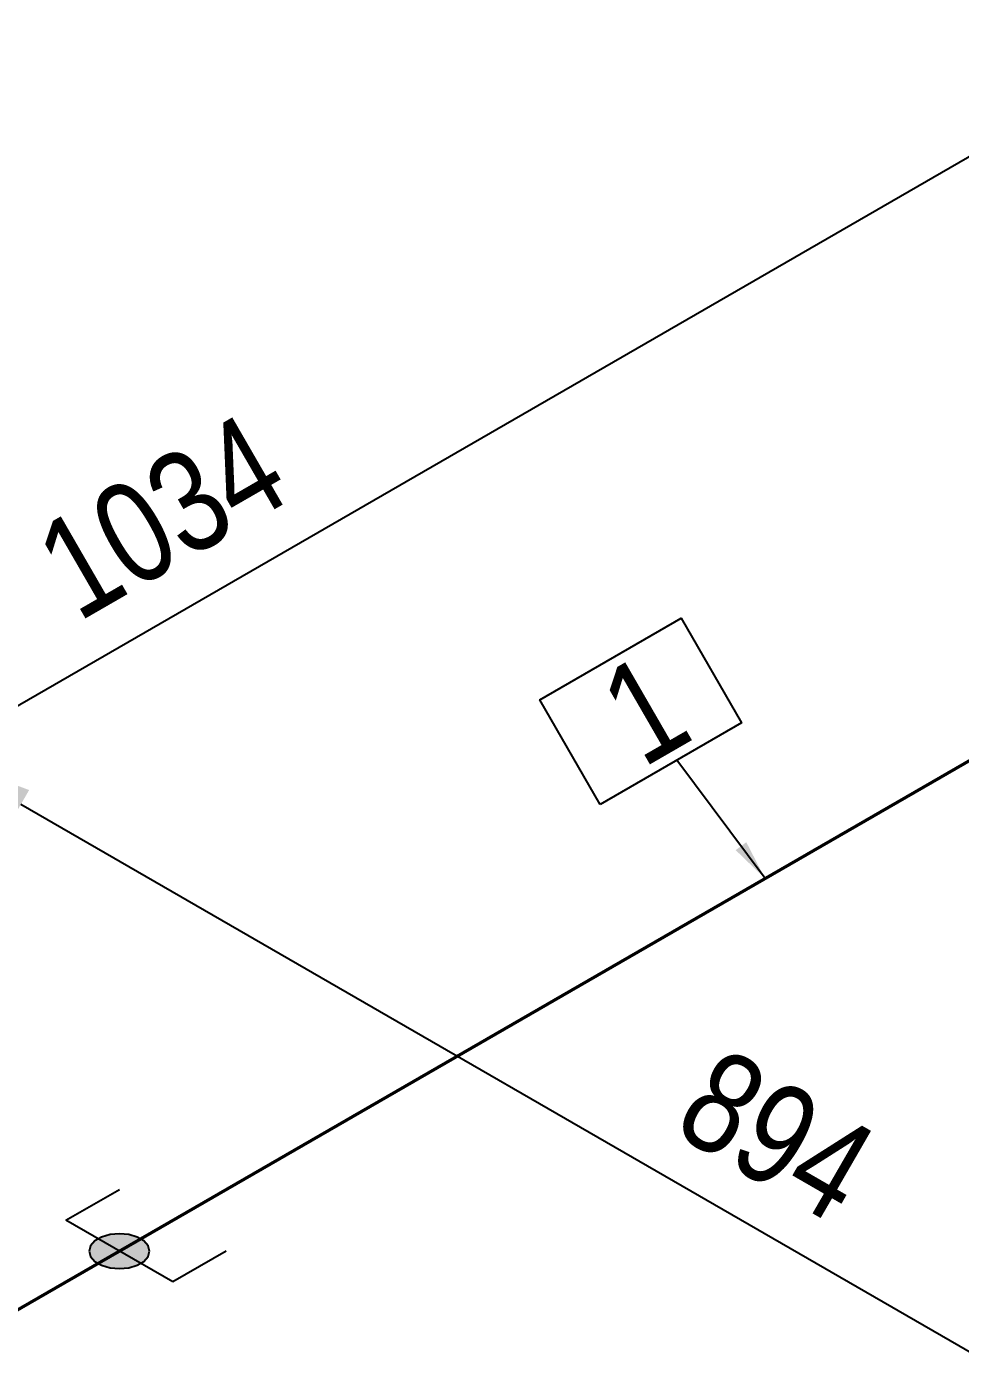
# Model space of a CAD drawing. Header units: millimetres. Extents: x 0 to 594, y 0 to 420.
# Drawn here: x 153.76 to 176.93, y 291.94 to 325 of the extents above; entities that cross this region are included whole.
import ezdxf
from ezdxf import colors
from ezdxf.entities.mleader import LeaderData, LeaderLine
from ezdxf.enums import TextEntityAlignment as Align
from ezdxf.math import Vec2, Vec3

# ---------------------------------------------------------------- set-up
doc = ezdxf.new("R2010")
doc.units = ezdxf.units.MM
doc.header["$LTSCALE"] = 0.25
for name, color, linetype in [('용접', 1, 'Continuous'), ('주석', 7, 'Continuous'), ('치수', 1, 'Continuous')]:
    doc.layers.add(name, color=color, linetype=linetype)
doc.layers.add('파이프 작은 보어', color=30, linetype='Continuous', lineweight=50)
doc.styles.add('AdskIsoAnnotation', font='arial.ttf', dxfattribs={"width": 0.8, "height": 1})
doc.styles.add('AdskIsoMetric', font='arial.ttf', dxfattribs={"width": 0.8, "height": 2.5})
doc.styles.add('AdskIsoMetric-30', font='arial.ttf', dxfattribs={"width": 0.8, "height": 2.5})
doc.styles.get("Standard").update_dxf_attribs({"font": 'arial.ttf'})
doc.dimstyles.new('AdskIsoMetric', dxfattribs={"dimtxt": 2.5, "dimasz": 2.5, "dimexe": 1, "dimexo": 2, "dimgap": 0.8, "dimtad": 1, "dimdec": 0, "dimrnd": 1, "dimzin": 0, "dimdsep": 46, "dimtxsty": 'AdskIsoMetric', "dimcen": 0, "dimclrt": 7, "dimadec": 0, "dimazin": 0, "dimtfac": 1, "dimtdec": 0, "dimtmove": 1, "dimatfit": 3, "dimfxl": 0, "dimfrac": 2, "dimtolj": 1, "dimtzin": 0, "dimarcsym": 0})

# ---------------------------------------------------------------- blocks, each defined once
blk = doc.blocks.new('*D66')
at = {"layer": 'Defpoints', "color": 0}
for p in [(180.298, 323.591), (193.288, 316.091), (151.45, 291.936)]:
    blk.add_point(p, dxfattribs=at)
at = {"layer": '치수', "color": 0, "lineweight": -2}
for p, q in [((191.288, 317.245), (179.298, 324.168)), ((140.625, 300.686), (178.133, 322.341))]:
    blk.add_line(p, q, dxfattribs=at)
at = {"layer": '치수', "color": 0}
for points in [[(177.924, 322.702), (178.341, 321.98), (180.298, 323.591)], [(140.416, 301.046), (140.833, 300.325), (138.46, 299.436)]]:
    blk.add_solid(points, dxfattribs=at)
at = {"layer": '치수', "color": 7, "insert": (157.112, 312.822), "char_height": 2.5, "attachment_point": 5, "rotation": 30, "style": 'AdskIsoMetric-30'}
blk.add_mtext('\\A1;1034', dxfattribs=at)
blk = doc.blocks.new('*D73')
at = {"layer": 'Defpoints', "color": 0}
for p in [(151.45, 340.246), (164.44, 332.746), (109.612, 316.091)]:
    blk.add_point(p, dxfattribs=at)
at = {"layer": '치수', "color": 0, "lineweight": -2}
for p, q in [((153.45, 339.091), (165.44, 332.169)), ((124.768, 309.841), (162.275, 331.496))]:
    blk.add_line(p, q, dxfattribs=at)
at = {"layer": '치수', "color": 0}
for points in [[(162.067, 331.857), (162.484, 331.135), (164.44, 332.746)], [(124.559, 310.202), (124.976, 309.48), (122.602, 308.591)]]:
    blk.add_solid(points, dxfattribs=at)
at = {"layer": '치수', "color": 7, "insert": (141.255, 321.977), "char_height": 2.5, "attachment_point": 5, "rotation": 30, "style": 'AdskIsoMetric-30'}
blk.add_mtext('\\A1;1034', dxfattribs=at)
blk = doc.blocks.new('*D74')
at = {"layer": 'Defpoints', "color": 0}
for p in [(151.45, 306.936), (151.45, 291.936), (193.288, 267.78)]:
    blk.add_point(p, dxfattribs=at)
at = {"layer": '치수', "color": 0, "lineweight": -2}
for p, q in [((151.45, 294.245), (151.45, 308.09)), ((191.123, 284.03), (153.615, 305.686)), ((193.288, 270.09), (193.288, 283.935))]:
    blk.add_line(p, q, dxfattribs=at)
at = {"layer": '치수', "color": 0}
for points in [[(153.823, 306.046), (153.407, 305.325), (151.45, 306.936)], [(191.331, 284.391), (190.915, 283.67), (193.288, 282.78)]]:
    blk.add_solid(points, dxfattribs=at)
at = {"layer": '치수', "color": 7, "insert": (172.369, 297.476), "char_height": 2.5, "attachment_point": 5, "rotation": 330, "style": 'AdskIsoMetric-30'}
blk.add_mtext('\\A1;894', dxfattribs=at)
blk = doc.blocks.new('티-2-Iso2DSkew90')
at = {"color": 0, "linetype": 'ByBlock', "lineweight": -2, "extrusion": (3.05866e-10, -0.816497, -0.57735)}
for p, q in [((0, 0), (5.303, 3.062)), ((0, 0), (-4.612, 2.663)), ((4.612, -2.663), (0, 0))]:
    blk.add_line(p, q, dxfattribs=at)
blk = doc.blocks.new('SocketWeld-2-IsoRight')
blk.add_hatch(color=256).paths.add_polyline_path([(0.0055, -0.0435), (0.0057, -0.0436), (0.006, -0.0436), (0.0062, -0.0436), (0.0064, -0.0437), (0.0066, -0.0437), (0.0068, -0.0438), (0.007, -0.0438), (0.0072, -0.0439), (0.0075, -0.0439), (0.0077, -0.0439), (0.0079, -0.044), (0.0081, -0.044), (0.0083, -0.0441), (0.0085, -0.0441), (0.0088, -0.0442), (0.009, -0.0442), (0.0092, -0.0443), (0.0094, -0.0443), (0.0096, -0.0443), (0.0098, -0.0444), (0.01, -0.0444), (0.0103, -0.0445), (0.0105, -0.0445), (0.0107, -0.0446), (0.0109, -0.0446), (0.0111, -0.0446), (0.0113, -0.0447), (0.0115, -0.0447), (0.0118, -0.0448), (0.012, -0.0448), (0.0122, -0.0449), (0.0124, -0.0449), (0.0126, -0.0449), (0.0128, -0.045), (0.013, -0.045), (0.0133, -0.0451), (0.0135, -0.0451), (0.0137, -0.0452), (0.0139, -0.0452), (0.0141, -0.0453), (0.0143, -0.0453), (0.0145, -0.0453), (0.0148, -0.0454), (0.015, -0.0454), (0.0152, -0.0455), (0.0154, -0.0455), (0.0156, -0.0456), (0.0158, -0.0456), (0.0161, -0.0456), (0.0161, -0.0456), (0.0162, -0.0456), (0.0164, -0.0455), (0.0166, -0.0455), (0.0168, -0.0455), (0.017, -0.0454), (0.0171, -0.0454), (0.0173, -0.0453), (0.0175, -0.0453), (0.0177, -0.0452), (0.0179, -0.0452), (0.0181, -0.0451), (0.0182, -0.0451), (0.0184, -0.045), (0.0186, -0.045), (0.0188, -0.0449), (0.019, -0.0449), (0.0192, -0.0448), (0.0193, -0.0448), (0.0195, -0.0447), (0.0197, -0.0447), (0.0199, -0.0446), (0.0201, -0.0446), (0.0203, -0.0445), (0.0204, -0.0445), (0.0206, -0.0444), (0.0208, -0.0444), (0.021, -0.0444), (0.0212, -0.0443), (0.0213, -0.0443), (0.0215, -0.0442), (0.0217, -0.0442), (0.0219, -0.0441), (0.0221, -0.0441), (0.0223, -0.044), (0.0224, -0.044), (0.0226, -0.0439), (0.0228, -0.0439), (0.023, -0.0438), (0.0232, -0.0438), (0.0234, -0.0437), (0.0235, -0.0437), (0.0237, -0.0436), (0.0239, -0.0436), (0.0241, -0.0435), (0.0243, -0.0435), (0.0245, -0.0434), (0.0246, -0.0434), (0.0248, -0.0433), (0.025, -0.0433), (0.025, -0.0433), (0.0251, -0.0432), (0.0253, -0.043), (0.0254, -0.0429), (0.0255, -0.0428), (0.0257, -0.0426), (0.0258, -0.0425), (0.0259, -0.0424), (0.0261, -0.0422), (0.0262, -0.0421), (0.0263, -0.042), (0.0265, -0.0418), (0.0266, -0.0417), (0.0267, -0.0416), (0.0269, -0.0414), (0.027, -0.0413), (0.0271, -0.0412), (0.0273, -0.041), (0.0274, -0.0409), (0.0275, -0.0408), (0.0277, -0.0406), (0.0278, -0.0405), (0.0279, -0.0403), (0.0281, -0.0402), (0.0282, -0.0401), (0.0283, -0.0399), (0.0284, -0.0398), (0.0286, -0.0397), (0.0287, -0.0395), (0.0288, -0.0394), (0.029, -0.0393), (0.0291, -0.0391), (0.0292, -0.039), (0.0294, -0.0389), (0.0295, -0.0387), (0.0296, -0.0386), (0.0298, -0.0385), (0.0299, -0.0383), (0.03, -0.0382), (0.0302, -0.0381), (0.0303, -0.0379), (0.0304, -0.0378), (0.0306, -0.0377), (0.0307, -0.0375), (0.0308, -0.0374), (0.031, -0.0373), (0.0311, -0.0371), (0.0312, -0.037), (0.0314, -0.0369), (0.0315, -0.0367), (0.0315, -0.0367), (0.0316, -0.0365), (0.0316, -0.0363), (0.0317, -0.0361), (0.0318, -0.0359), (0.0319, -0.0357), (0.0319, -0.0355), (0.032, -0.0353), (0.0321, -0.0351), (0.0321, -0.0349), (0.0322, -0.0346), (0.0323, -0.0344), (0.0323, -0.0342), (0.0324, -0.034), (0.0325, -0.0338), (0.0325, -0.0336), (0.0326, -0.0334), (0.0327, -0.0332), (0.0328, -0.033), (0.0328, -0.0328), (0.0329, -0.0326), (0.033, -0.0324), (0.033, -0.0322), (0.0331, -0.0319), (0.0332, -0.0317), (0.0332, -0.0315), (0.0333, -0.0313), (0.0334, -0.0311), (0.0335, -0.0309), (0.0335, -0.0307), (0.0336, -0.0305), (0.0337, -0.0303), (0.0337, -0.0301), (0.0338, -0.0299), (0.0339, -0.0297), (0.0339, -0.0295), (0.034, -0.0292), (0.0341, -0.029), (0.0342, -0.0288), (0.0342, -0.0286), (0.0343, -0.0284), (0.0344, -0.0282), (0.0344, -0.028), (0.0345, -0.0278), (0.0346, -0.0276), (0.0346, -0.0274), (0.0347, -0.0272), (0.0348, -0.027), (0.0349, -0.0268), (0.0349, -0.0265), (0.0349, -0.0265), (0.0349, -0.0263), (0.0349, -0.026), (0.0349, -0.0258), (0.0349, -0.0255), (0.0349, -0.0252), (0.0349, -0.025), (0.0349, -0.0247), (0.0349, -0.0245), (0.0349, -0.0242), (0.0349, -0.0239), (0.0349, -0.0237), (0.0349, -0.0234), (0.0349, -0.0232), (0.0349, -0.0229), (0.0349, -0.0226), (0.0349, -0.0224), (0.0349, -0.0221), (0.0349, -0.0219), (0.0349, -0.0216), (0.0349, -0.0213), (0.0349, -0.0211), (0.0349, -0.0208), (0.0349, -0.0206), (0.0349, -0.0203), (0.0349, -0.02), (0.0349, -0.0198), (0.0349, -0.0195), (0.0349, -0.0192), (0.0349, -0.019), (0.0349, -0.0187), (0.0349, -0.0185), (0.0349, -0.0182), (0.0349, -0.0179), (0.0349, -0.0177), (0.0349, -0.0174), (0.0349, -0.0172), (0.0349, -0.0169), (0.0349, -0.0166), (0.0349, -0.0164), (0.0349, -0.0161), (0.0349, -0.0159), (0.0349, -0.0156), (0.0349, -0.0153), (0.0349, -0.0151), (0.0349, -0.0148), (0.0349, -0.0146), (0.0349, -0.0143), (0.0349, -0.014), (0.0349, -0.0138), (0.0349, -0.0138), (0.0349, -0.0135), (0.0348, -0.0132), (0.0347, -0.0129), (0.0346, -0.0126), (0.0346, -0.0123), (0.0345, -0.012), (0.0344, -0.0118), (0.0344, -0.0115), (0.0343, -0.0112), (0.0342, -0.0109), (0.0342, -0.0106), (0.0341, -0.0103), (0.034, -0.01), (0.0339, -0.0097), (0.0339, -0.0095), (0.0338, -0.0092), (0.0337, -0.0089), (0.0337, -0.0086), (0.0336, -0.0083), (0.0335, -0.008), (0.0335, -0.0077), (0.0334, -0.0074), (0.0333, -0.0071), (0.0332, -0.0069), (0.0332, -0.0066), (0.0331, -0.0063), (0.033, -0.006), (0.033, -0.0057), (0.0329, -0.0054), (0.0328, -0.0051), (0.0328, -0.0048), (0.0327, -0.0046), (0.0326, -0.0043), (0.0325, -0.004), (0.0325, -0.0037), (0.0324, -0.0034), (0.0323, -0.0031), (0.0323, -0.0028), (0.0322, -0.0025), (0.0321, -0.0022), (0.0321, -0.002), (0.032, -0.0017), (0.0319, -0.0014), (0.0319, -0.0011), (0.0318, -0.0008), (0.0317, -0.0005), (0.0316, -0.0002), (0.0316, 0.0001), (0.0315, 0.0003), (0.0315, 0.0003), (0.0314, 0.0006), (0.0312, 0.0009), (0.0311, 0.0012), (0.031, 0.0015), (0.0308, 0.0018), (0.0307, 0.0021), (0.0306, 0.0024), (0.0304, 0.0026), (0.0303, 0.0029), (0.0302, 0.0032), (0.03, 0.0035), (0.0299, 0.0038), (0.0298, 0.0041), (0.0296, 0.0044), (0.0295, 0.0047), (0.0294, 0.0049), (0.0292, 0.0052), (0.0291, 0.0055), (0.029, 0.0058), (0.0288, 0.0061), (0.0287, 0.0064), (0.0286, 0.0067), (0.0284, 0.007), (0.0283, 0.0072), (0.0282, 0.0075), (0.0281, 0.0078), (0.0279, 0.0081), (0.0278, 0.0084), (0.0277, 0.0087), (0.0275, 0.009), (0.0274, 0.0093), (0.0273, 0.0095), (0.0271, 0.0098), (0.027, 0.0101), (0.0269, 0.0104), (0.0267, 0.0107), (0.0266, 0.011), (0.0265, 0.0113), (0.0263, 0.0116), (0.0262, 0.0118), (0.0261, 0.0121), (0.0259, 0.0124), (0.0258, 0.0127), (0.0257, 0.013), (0.0255, 0.0133), (0.0254, 0.0136), (0.0253, 0.0139), (0.0251, 0.0141), (0.025, 0.0144), (0.025, 0.0144), (0.0248, 0.0147), (0.0246, 0.015), (0.0245, 0.0152), (0.0243, 0.0155), (0.0241, 0.0157), (0.0239, 0.016), (0.0237, 0.0162), (0.0235, 0.0165), (0.0234, 0.0168), (0.0232, 0.017), (0.023, 0.0173), (0.0228, 0.0175), (0.0226, 0.0178), (0.0224, 0.0181), (0.0223, 0.0183), (0.0221, 0.0186), (0.0219, 0.0188), (0.0217, 0.0191), (0.0215, 0.0193), (0.0213, 0.0196), (0.0212, 0.0199), (0.021, 0.0201), (0.0208, 0.0204), (0.0206, 0.0206), (0.0204, 0.0209), (0.0203, 0.0212), (0.0201, 0.0214), (0.0199, 0.0217), (0.0197, 0.0219), (0.0195, 0.0222), (0.0193, 0.0225), (0.0192, 0.0227), (0.019, 0.023), (0.0188, 0.0232), (0.0186, 0.0235), (0.0184, 0.0237), (0.0182, 0.024), (0.0181, 0.0243), (0.0179, 0.0245), (0.0177, 0.0248), (0.0175, 0.025), (0.0173, 0.0253), (0.0171, 0.0256), (0.017, 0.0258), (0.0168, 0.0261), (0.0166, 0.0263), (0.0164, 0.0266), (0.0162, 0.0268), (0.0161, 0.0271), (0.0161, 0.0271), (0.0158, 0.0273), (0.0156, 0.0275), (0.0154, 0.0277), (0.0152, 0.0279), (0.015, 0.0281), (0.0148, 0.0283), (0.0145, 0.0285), (0.0143, 0.0287), (0.0141, 0.0289), (0.0139, 0.0292), (0.0137, 0.0294), (0.0135, 0.0296), (0.0133, 0.0298), (0.013, 0.03), (0.0128, 0.0302), (0.0126, 0.0304), (0.0124, 0.0306), (0.0122, 0.0308), (0.012, 0.031), (0.0118, 0.0312), (0.0115, 0.0314), (0.0113, 0.0316), (0.0111, 0.0318), (0.0109, 0.032), (0.0107, 0.0322), (0.0105, 0.0324), (0.0103, 0.0326), (0.01, 0.0328), (0.0098, 0.033), (0.0096, 0.0332), (0.0094, 0.0334), (0.0092, 0.0337), (0.009, 0.0339), (0.0088, 0.0341), (0.0085, 0.0343), (0.0083, 0.0345), (0.0081, 0.0347), (0.0079, 0.0349), (0.0077, 0.0351), (0.0075, 0.0353), (0.0072, 0.0355), (0.007, 0.0357), (0.0068, 0.0359), (0.0066, 0.0361), (0.0064, 0.0363), (0.0062, 0.0365), (0.006, 0.0367), (0.0057, 0.0369), (0.0055, 0.0371), (0.0055, 0.0371), (0.0053, 0.0373), (0.0051, 0.0374), (0.0049, 0.0375), (0.0046, 0.0377), (0.0044, 0.0378), (0.0042, 0.0379), (0.004, 0.038), (0.0037, 0.0382), (0.0035, 0.0383), (0.0033, 0.0384), (0.003, 0.0386), (0.0028, 0.0387), (0.0026, 0.0388), (0.0024, 0.039), (0.0021, 0.0391), (0.0019, 0.0392), (0.0017, 0.0393), (0.0015, 0.0395), (0.0012, 0.0396), (0.001, 0.0397), (0.0008, 0.0399), (0.0006, 0.04), (0.0003, 0.0401), (0.0001, 0.0403), (-0.0001, 0.0404), (-0.0003, 0.0405), (-0.0006, 0.0406), (-0.0008, 0.0408), (-0.001, 0.0409), (-0.0012, 0.041), (-0.0015, 0.0412), (-0.0017, 0.0413), (-0.0019, 0.0414), (-0.0021, 0.0416), (-0.0024, 0.0417), (-0.0026, 0.0418), (-0.0028, 0.042), (-0.003, 0.0421), (-0.0033, 0.0422), (-0.0035, 0.0423), (-0.0037, 0.0425), (-0.004, 0.0426), (-0.0042, 0.0427), (-0.0044, 0.0429), (-0.0046, 0.043), (-0.0049, 0.0431), (-0.0051, 0.0433), (-0.0053, 0.0434), (-0.0055, 0.0435), (-0.0055, 0.0435), (-0.0057, 0.0436), (-0.006, 0.0436), (-0.0062, 0.0436), (-0.0064, 0.0437), (-0.0066, 0.0437), (-0.0068, 0.0438), (-0.007, 0.0438), (-0.0072, 0.0439), (-0.0075, 0.0439), (-0.0077, 0.0439), (-0.0079, 0.044), (-0.0081, 0.044), (-0.0083, 0.0441), (-0.0085, 0.0441), (-0.0088, 0.0442), (-0.009, 0.0442), (-0.0092, 0.0443), (-0.0094, 0.0443), (-0.0096, 0.0443), (-0.0098, 0.0444), (-0.01, 0.0444), (-0.0103, 0.0445), (-0.0105, 0.0445), (-0.0107, 0.0446), (-0.0109, 0.0446), (-0.0111, 0.0446), (-0.0113, 0.0447), (-0.0115, 0.0447), (-0.0118, 0.0448), (-0.012, 0.0448), (-0.0122, 0.0449), (-0.0124, 0.0449), (-0.0126, 0.0449), (-0.0128, 0.045), (-0.013, 0.045), (-0.0133, 0.0451), (-0.0135, 0.0451), (-0.0137, 0.0452), (-0.0139, 0.0452), (-0.0141, 0.0453), (-0.0143, 0.0453), (-0.0145, 0.0453), (-0.0148, 0.0454), (-0.015, 0.0454), (-0.0152, 0.0455), (-0.0154, 0.0455), (-0.0156, 0.0456), (-0.0158, 0.0456), (-0.0161, 0.0456), (-0.0161, 0.0456), (-0.0162, 0.0456), (-0.0164, 0.0455), (-0.0166, 0.0455), (-0.0168, 0.0455), (-0.017, 0.0454), (-0.0171, 0.0454), (-0.0173, 0.0453), (-0.0175, 0.0453), (-0.0177, 0.0452), (-0.0179, 0.0452), (-0.0181, 0.0451), (-0.0182, 0.0451), (-0.0184, 0.045), (-0.0186, 0.045), (-0.0188, 0.0449), (-0.019, 0.0449), (-0.0192, 0.0448), (-0.0193, 0.0448), (-0.0195, 0.0447), (-0.0197, 0.0447), (-0.0199, 0.0446), (-0.0201, 0.0446), (-0.0203, 0.0445), (-0.0204, 0.0445), (-0.0206, 0.0444), (-0.0208, 0.0444), (-0.021, 0.0444), (-0.0212, 0.0443), (-0.0213, 0.0443), (-0.0215, 0.0442), (-0.0217, 0.0442), (-0.0219, 0.0441), (-0.0221, 0.0441), (-0.0223, 0.044), (-0.0224, 0.044), (-0.0226, 0.0439), (-0.0228, 0.0439), (-0.023, 0.0438), (-0.0232, 0.0438), (-0.0234, 0.0437), (-0.0235, 0.0437), (-0.0237, 0.0436), (-0.0239, 0.0436), (-0.0241, 0.0435), (-0.0243, 0.0435), (-0.0245, 0.0434), (-0.0246, 0.0434), (-0.0248, 0.0433), (-0.025, 0.0433), (-0.025, 0.0433), (-0.0251, 0.0432), (-0.0253, 0.043), (-0.0254, 0.0429), (-0.0255, 0.0428), (-0.0257, 0.0426), (-0.0258, 0.0425), (-0.0259, 0.0424), (-0.0261, 0.0422), (-0.0262, 0.0421), (-0.0263, 0.042), (-0.0265, 0.0418), (-0.0266, 0.0417), (-0.0267, 0.0416), (-0.0269, 0.0414), (-0.027, 0.0413), (-0.0271, 0.0412), (-0.0273, 0.041), (-0.0274, 0.0409), (-0.0275, 0.0408), (-0.0277, 0.0406), (-0.0278, 0.0405), (-0.0279, 0.0403), (-0.0281, 0.0402), (-0.0282, 0.0401), (-0.0283, 0.0399), (-0.0284, 0.0398), (-0.0286, 0.0397), (-0.0287, 0.0395), (-0.0288, 0.0394), (-0.029, 0.0393), (-0.0291, 0.0391), (-0.0292, 0.039), (-0.0294, 0.0389), (-0.0295, 0.0387), (-0.0296, 0.0386), (-0.0298, 0.0385), (-0.0299, 0.0383), (-0.03, 0.0382), (-0.0302, 0.0381), (-0.0303, 0.0379), (-0.0304, 0.0378), (-0.0306, 0.0377), (-0.0307, 0.0375), (-0.0308, 0.0374), (-0.031, 0.0373), (-0.0311, 0.0371), (-0.0312, 0.037), (-0.0314, 0.0369), (-0.0315, 0.0367), (-0.0315, 0.0367), (-0.0316, 0.0365), (-0.0316, 0.0363), (-0.0317, 0.0361), (-0.0318, 0.0359), (-0.0319, 0.0357), (-0.0319, 0.0355), (-0.032, 0.0353), (-0.0321, 0.0351), (-0.0321, 0.0349), (-0.0322, 0.0346), (-0.0323, 0.0344), (-0.0323, 0.0342), (-0.0324, 0.034), (-0.0325, 0.0338), (-0.0325, 0.0336), (-0.0326, 0.0334), (-0.0327, 0.0332), (-0.0328, 0.033), (-0.0328, 0.0328), (-0.0329, 0.0326), (-0.033, 0.0324), (-0.033, 0.0322), (-0.0331, 0.0319), (-0.0332, 0.0317), (-0.0332, 0.0315), (-0.0333, 0.0313), (-0.0334, 0.0311), (-0.0335, 0.0309), (-0.0335, 0.0307), (-0.0336, 0.0305), (-0.0337, 0.0303), (-0.0337, 0.0301), (-0.0338, 0.0299), (-0.0339, 0.0297), (-0.0339, 0.0295), (-0.034, 0.0292), (-0.0341, 0.029), (-0.0342, 0.0288), (-0.0342, 0.0286), (-0.0343, 0.0284), (-0.0344, 0.0282), (-0.0344, 0.028), (-0.0345, 0.0278), (-0.0346, 0.0276), (-0.0346, 0.0274), (-0.0347, 0.0272), (-0.0348, 0.027), (-0.0349, 0.0268), (-0.0349, 0.0265), (-0.0349, 0.0265), (-0.0349, 0.0263), (-0.0349, 0.026), (-0.0349, 0.0258), (-0.0349, 0.0255), (-0.0349, 0.0252), (-0.0349, 0.025), (-0.0349, 0.0247), (-0.0349, 0.0245), (-0.0349, 0.0242), (-0.0349, 0.0239), (-0.0349, 0.0237), (-0.0349, 0.0234), (-0.0349, 0.0232), (-0.0349, 0.0229), (-0.0349, 0.0226), (-0.0349, 0.0224), (-0.0349, 0.0221), (-0.0349, 0.0219), (-0.0349, 0.0216), (-0.0349, 0.0213), (-0.0349, 0.0211), (-0.0349, 0.0208), (-0.0349, 0.0206), (-0.0349, 0.0203), (-0.0349, 0.02), (-0.0349, 0.0198), (-0.0349, 0.0195), (-0.0349, 0.0192), (-0.0349, 0.019), (-0.0349, 0.0187), (-0.0349, 0.0185), (-0.0349, 0.0182), (-0.0349, 0.0179), (-0.0349, 0.0177), (-0.0349, 0.0174), (-0.0349, 0.0172), (-0.0349, 0.0169), (-0.0349, 0.0166), (-0.0349, 0.0164), (-0.0349, 0.0161), (-0.0349, 0.0159), (-0.0349, 0.0156), (-0.0349, 0.0153), (-0.0349, 0.0151), (-0.0349, 0.0148), (-0.0349, 0.0146), (-0.0349, 0.0143), (-0.0349, 0.014), (-0.0349, 0.0138), (-0.0349, 0.0138), (-0.0349, 0.0135), (-0.0348, 0.0132), (-0.0347, 0.0129), (-0.0346, 0.0126), (-0.0346, 0.0123), (-0.0345, 0.012), (-0.0344, 0.0118), (-0.0344, 0.0115), (-0.0343, 0.0112), (-0.0342, 0.0109), (-0.0342, 0.0106), (-0.0341, 0.0103), (-0.034, 0.01), (-0.0339, 0.0097), (-0.0339, 0.0095), (-0.0338, 0.0092), (-0.0337, 0.0089), (-0.0337, 0.0086), (-0.0336, 0.0083), (-0.0335, 0.008), (-0.0335, 0.0077), (-0.0334, 0.0074), (-0.0333, 0.0071), (-0.0332, 0.0069), (-0.0332, 0.0066), (-0.0331, 0.0063), (-0.033, 0.006), (-0.033, 0.0057), (-0.0329, 0.0054), (-0.0328, 0.0051), (-0.0328, 0.0048), (-0.0327, 0.0046), (-0.0326, 0.0043), (-0.0325, 0.004), (-0.0325, 0.0037), (-0.0324, 0.0034), (-0.0323, 0.0031), (-0.0323, 0.0028), (-0.0322, 0.0025), (-0.0321, 0.0022), (-0.0321, 0.002), (-0.032, 0.0017), (-0.0319, 0.0014), (-0.0319, 0.0011), (-0.0318, 0.0008), (-0.0317, 0.0005), (-0.0316, 0.0002), (-0.0316, -0.0001), (-0.0315, -0.0003), (-0.0315, -0.0003), (-0.0314, -0.0006), (-0.0312, -0.0009), (-0.0311, -0.0012), (-0.031, -0.0015), (-0.0308, -0.0018), (-0.0307, -0.0021), (-0.0306, -0.0024), (-0.0304, -0.0026), (-0.0303, -0.0029), (-0.0302, -0.0032), (-0.03, -0.0035), (-0.0299, -0.0038), (-0.0298, -0.0041), (-0.0296, -0.0044), (-0.0295, -0.0047), (-0.0294, -0.0049), (-0.0292, -0.0052), (-0.0291, -0.0055), (-0.029, -0.0058), (-0.0288, -0.0061), (-0.0287, -0.0064), (-0.0286, -0.0067), (-0.0284, -0.007), (-0.0283, -0.0072), (-0.0282, -0.0075), (-0.0281, -0.0078), (-0.0279, -0.0081), (-0.0278, -0.0084), (-0.0277, -0.0087), (-0.0275, -0.009), (-0.0274, -0.0093), (-0.0273, -0.0095), (-0.0271, -0.0098), (-0.027, -0.0101), (-0.0269, -0.0104), (-0.0267, -0.0107), (-0.0266, -0.011), (-0.0265, -0.0113), (-0.0263, -0.0116), (-0.0262, -0.0118), (-0.0261, -0.0121), (-0.0259, -0.0124), (-0.0258, -0.0127), (-0.0257, -0.013), (-0.0255, -0.0133), (-0.0254, -0.0136), (-0.0253, -0.0139), (-0.0251, -0.0141), (-0.025, -0.0144), (-0.025, -0.0144), (-0.0248, -0.0147), (-0.0246, -0.015), (-0.0245, -0.0152), (-0.0243, -0.0155), (-0.0241, -0.0157), (-0.0239, -0.016), (-0.0237, -0.0162), (-0.0235, -0.0165), (-0.0234, -0.0168), (-0.0232, -0.017), (-0.023, -0.0173), (-0.0228, -0.0175), (-0.0226, -0.0178), (-0.0224, -0.0181), (-0.0223, -0.0183), (-0.0221, -0.0186), (-0.0219, -0.0188), (-0.0217, -0.0191), (-0.0215, -0.0193), (-0.0213, -0.0196), (-0.0212, -0.0199), (-0.021, -0.0201), (-0.0208, -0.0204), (-0.0206, -0.0206), (-0.0204, -0.0209), (-0.0203, -0.0212), (-0.0201, -0.0214), (-0.0199, -0.0217), (-0.0197, -0.0219), (-0.0195, -0.0222), (-0.0193, -0.0225), (-0.0192, -0.0227), (-0.019, -0.023), (-0.0188, -0.0232), (-0.0186, -0.0235), (-0.0184, -0.0237), (-0.0182, -0.024), (-0.0181, -0.0243), (-0.0179, -0.0245), (-0.0177, -0.0248), (-0.0175, -0.025), (-0.0173, -0.0253), (-0.0171, -0.0256), (-0.017, -0.0258), (-0.0168, -0.0261), (-0.0166, -0.0263), (-0.0164, -0.0266), (-0.0162, -0.0268), (-0.0161, -0.0271), (-0.0161, -0.0271), (-0.0158, -0.0273), (-0.0156, -0.0275), (-0.0154, -0.0277), (-0.0152, -0.0279), (-0.015, -0.0281), (-0.0148, -0.0283), (-0.0145, -0.0285), (-0.0143, -0.0287), (-0.0141, -0.0289), (-0.0139, -0.0292), (-0.0137, -0.0294), (-0.0135, -0.0296), (-0.0133, -0.0298), (-0.013, -0.03), (-0.0128, -0.0302), (-0.0126, -0.0304), (-0.0124, -0.0306), (-0.0122, -0.0308), (-0.012, -0.031), (-0.0118, -0.0312), (-0.0115, -0.0314), (-0.0113, -0.0316), (-0.0111, -0.0318), (-0.0109, -0.032), (-0.0107, -0.0322), (-0.0105, -0.0324), (-0.0103, -0.0326), (-0.01, -0.0328), (-0.0098, -0.033), (-0.0096, -0.0332), (-0.0094, -0.0334), (-0.0092, -0.0337), (-0.009, -0.0339), (-0.0088, -0.0341), (-0.0085, -0.0343), (-0.0083, -0.0345), (-0.0081, -0.0347), (-0.0079, -0.0349), (-0.0077, -0.0351), (-0.0075, -0.0353), (-0.0072, -0.0355), (-0.007, -0.0357), (-0.0068, -0.0359), (-0.0066, -0.0361), (-0.0064, -0.0363), (-0.0062, -0.0365), (-0.006, -0.0367), (-0.0057, -0.0369), (-0.0055, -0.0371), (-0.0055, -0.0371), (-0.0053, -0.0373), (-0.0051, -0.0374), (-0.0049, -0.0375), (-0.0046, -0.0377), (-0.0044, -0.0378), (-0.0042, -0.0379), (-0.004, -0.038), (-0.0037, -0.0382), (-0.0035, -0.0383), (-0.0033, -0.0384), (-0.003, -0.0386), (-0.0028, -0.0387), (-0.0026, -0.0388), (-0.0024, -0.039), (-0.0021, -0.0391), (-0.0019, -0.0392), (-0.0017, -0.0393), (-0.0015, -0.0395), (-0.0012, -0.0396), (-0.001, -0.0397), (-0.0008, -0.0399), (-0.0006, -0.04), (-0.0003, -0.0401), (-0.0001, -0.0403), (0.0001, -0.0404), (0.0003, -0.0405), (0.0006, -0.0406), (0.0008, -0.0408), (0.001, -0.0409), (0.0012, -0.041), (0.0015, -0.0412), (0.0017, -0.0413), (0.0019, -0.0414), (0.0021, -0.0416), (0.0024, -0.0417), (0.0026, -0.0418), (0.0028, -0.042), (0.003, -0.0421), (0.0033, -0.0422), (0.0035, -0.0423), (0.0037, -0.0425), (0.004, -0.0426), (0.0042, -0.0427), (0.0044, -0.0429), (0.0046, -0.043), (0.0049, -0.0431), (0.0051, -0.0433), (0.0053, -0.0434)], flags=0)
at = {"color": 0, "linetype": 'ByBlock', "lineweight": -2, "extrusion": (-0.707107, -0.408248, 0.57735)}
for p, q in [((-0.0884, 0.1531), (0, 0.1021)), ((0, 0.1021), (0, -0.1021)), ((-0.0161, 0.0456), (-0.025, 0.0433)), ((-0.0055, 0.0435), (-0.0161, 0.0456)), ((-0.0315, 0.0367), (-0.0349, 0.0265)), ((-0.0349, 0.0265), (-0.0349, 0.0138)), ((-0.025, 0.0433), (-0.0315, 0.0367)), ((0.0055, 0.0371), (-0.0055, 0.0435)), ((0.0161, 0.0271), (0.0055, 0.0371)), ((0.025, 0.0144), (0.0161, 0.0271)), ((-0.0349, 0.0138), (-0.0315, -0.0003)), ((0.0315, 0.0003), (0.025, 0.0144)), ((0.0349, -0.0138), (0.0315, 0.0003)), ((-0.0315, -0.0003), (-0.025, -0.0144)), ((-0.025, -0.0144), (-0.0161, -0.0271)), ((0.0349, -0.0265), (0.0349, -0.0138)), ((-0.0161, -0.0271), (-0.0055, -0.0371)), ((-0.0055, -0.0371), (0.0055, -0.0435)), ((0.0055, -0.0435), (0.0161, -0.0456)), ((0.0161, -0.0456), (0.025, -0.0433)), ((0.025, -0.0433), (0.0315, -0.0367)), ((0.0315, -0.0367), (0.0349, -0.0265)), ((0, -0.1021), (-0.0884, -0.051))]:
    blk.add_line(p, q, dxfattribs=at)
blk = doc.blocks.new('AnnoRect')
at = {"color": 0, "linetype": 'ByBlock', "lineweight": -2}
blk.add_wipeout([(-0.81, -0.6), (-0.81, 0.6), (0.81, 0.6), (0.81, -0.6)], dxfattribs=at)
blk.add_lwpolyline([(-0.81, -0.6), (-0.81, 0.6), (0.81, 0.6), (0.81, -0.6)], close=True, dxfattribs=at)
at = {"color": 0, "linetype": 'ByBlock', "lineweight": -2, "style": 'AdskIsoAnnotation', "width": 0.8}
blk.add_attdef('XX', text='', height=1, dxfattribs=at).set_placement((0, 0), align=Align.MIDDLE_CENTER)

msp = doc.modelspace()

# ---------------------------------------------------------------- linework, layer by layer
at = {"layer": '파이프 작은 보어'}
msp.add_lwpolyline([(156.0624, 294.5985), (188.6759, 313.4279)], dxfattribs=at)

# ---------------------------------------------------------------- block references
at = {"layer": '용접', "xscale": 15, "yscale": 15, "zscale": 15, "rotation": 240.0000000107113}
msp.add_blockref('SocketWeld-2-IsoRight', (156.0624, 294.5985), dxfattribs=at)
at = {"layer": '파이프 작은 보어'}
msp.add_blockref('티-2-Iso2DSkew90', (151.4501, 291.9356), dxfattribs=at)

# ---------------------------------------------------------------- dimensions: what is measured, and where the dimension line sits
at = {"layer": '치수'}
for base, p1, p2, angle, text, override, picture, middle in [((164.4405, 332.746), (109.6121, 316.0908), (151.4501, 340.246), 30, '1034', {"dimtad": 0, "dimlfac": 21.411124, "dimtxsty": 'AdskIsoMetric-30', "dimse1": 1, "dimse2": 0, "dimsd1": 0, "dimsd2": 0, "dimtmove": 1}, '*D73', (141.2552, 321.9768)), ((180.2977, 323.5908), (151.4501, 291.9356), (193.2881, 316.0908), 30, '1034', {"dimtad": 0, "dimlfac": 21.411124, "dimtxsty": 'AdskIsoMetric-30', "dimse1": 1, "dimse2": 0, "dimsd1": 0, "dimsd2": 0, "dimtmove": 1}, '*D66', (157.1124, 312.8216)), ((151.4501, 306.9356), (193.2881, 267.7804), (151.4501, 291.9356), 150, '894', {"dimtad": 0, "dimlfac": 18.512305, "dimtxsty": 'AdskIsoMetric-30', "dimse1": 0, "dimse2": 0, "dimsd1": 0, "dimsd2": 0, "dimtmove": 1}, '*D74', (172.3691, 297.4759))]:
    dim = msp.add_linear_dim(base=base, p1=p1, p2=p2, angle=angle, text=text, dimstyle='AdskIsoMetric', override=override, dxfattribs=at)
    dim.commit()
    dim.dimension.update_dxf_attribs({"geometry": picture, "text_midpoint": middle, "dimtype": 160})

# ---------------------------------------------------------------- leaders
at = {"layer": '주석'}
ml = msp.add_multileader_mtext('Standard', dxfattribs=at)
ml.set_content('')
ml.set_leader_properties()
ml.build(insert=Vec2(0, 0))
ml.multileader.update_dxf_attribs({"dogleg_length": 0, "arrow_head_size": 0})
ctx = ml.context
ctx.base_point, ctx.arrow_head_size = Vec3(169.9012, 306.7883), 0
notes = []
notes.append((ctx, [(0, (1, 1, 0), (169.9012, 306.7883), (-1, 0), 0, [(0, [(172.0866, 303.8501)], 0, [])])]))
ctx.mtext, ml.multileader.dxf.content_type = None, 0
for ctx, leaders in notes:
    for number, flags, end, landing, length, lines in leaders:
        leader = LeaderData()
        leader.index, (leader.has_last_leader_line, leader.has_dogleg_vector, leader.attachment_direction) = number, flags
        leader.last_leader_point, leader.dogleg_vector, leader.dogleg_length = Vec3(end), Vec3(landing), length
        for number, points, colour, breaks in lines:
            line = LeaderLine()
            line.index, line.vertices, line.color, line.breaks = number, Vec3.list(points), colors.encode_raw_color(colour), breaks
            leader.lines.append(line)
        ctx.leaders.append(leader)

# ---------------------------------------------------------------- next in the draw order: block references
ref = msp.add_blockref('AnnoRect', (169, 308), dxfattribs=dict(at, xscale=2.500000000000001, yscale=2.500000000000001, zscale=2.500000000000001, rotation=30.0000000160584))
ref.add_attrib('XX_001', '1', (169.0451, 306.5767), dxfattribs={"layer": '0', "color": 0, "linetype": 'ByBlock', "lineweight": -2, "height": 2.5, "rotation": 30, "style": 'AdskIsoAnnotation', "width": 0.8})

doc.saveas('drawing.dxf')
